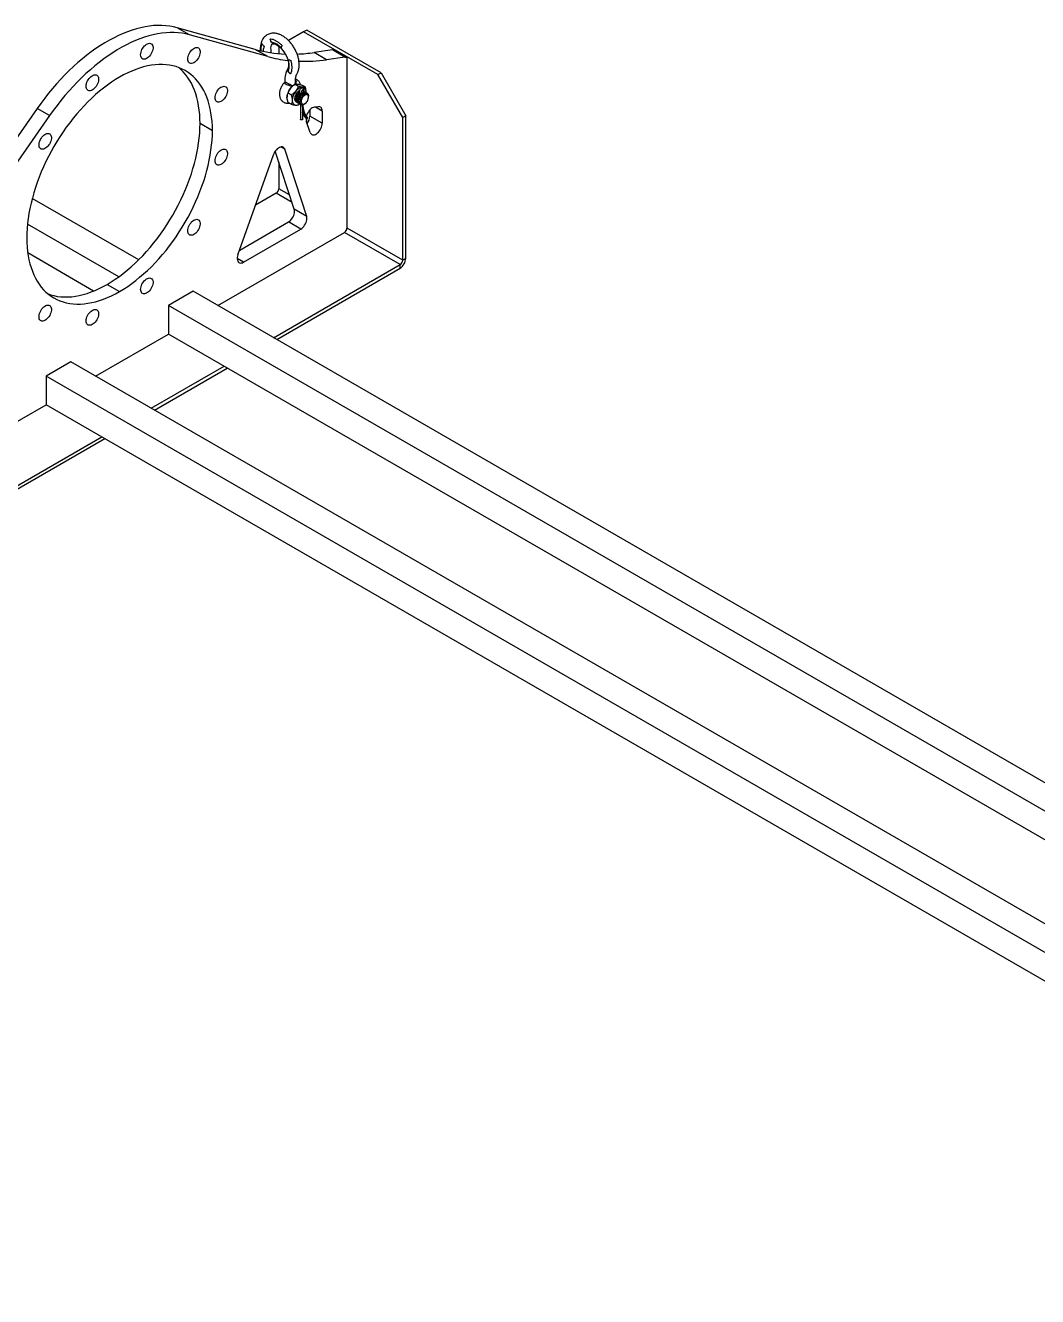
# Model space of a CAD drawing. Header units: millimetres. Extents: x 0 to 276, y 0 to 213.
# Drawn here: x 148.63 to 168.21, y 95.19 to 119.79 of the extents above; entities that cross this region are included whole.
import ezdxf

# ---------------------------------------------------------------- set-up
doc = ezdxf.new("R2010")
doc.units = ezdxf.units.MM

msp = doc.modelspace()

# ---------------------------------------------------------------- linework, layer by layer
at = {"color": 7, "linetype": 'Continuous', "lineweight": 25}
for p, q in [((151.807, 119.608), (151.568, 119.746)), ((153.078, 119.325), (151.568, 119.746)), ((153.318, 119.187), (151.807, 119.608)), ((154.013, 119.666), (153.72, 119.497)), ((154.073, 119.701), (154.013, 119.666)), ((155.45, 118.837), (154.013, 119.666)), ((155.51, 118.871), (154.073, 119.701)), ((153.318, 119.187), (153.078, 119.325)), ((153.204, 119.433), (153.202, 119.431)), ((153.37, 119.521), (153.368, 119.52)), ((153.382, 119.471), (153.385, 119.473)), ((153.398, 119.463), (153.395, 119.462)), ((153.534, 119.386), (153.534, 119.244)), ((153.569, 119.361), (153.572, 119.363)), ((154.573, 119.315), (154.218, 119.265)), ((154.813, 119.177), (154.573, 119.315)), ((154.834, 119.173), (154.595, 119.312)), ((153.715, 119.114), (153.713, 119.113)), ((153.762, 119.107), (153.765, 119.106)), ((154.457, 119.127), (154.218, 119.265)), ((154.813, 119.177), (154.457, 119.127)), ((154.852, 115.869), (154.852, 119.135)), ((153.713, 118.912), (153.715, 118.913)), ((153.717, 118.897), (153.715, 118.896)), ((153.749, 118.859), (153.752, 118.86)), ((155.45, 118.837), (155.51, 118.871)), ((155.929, 118.007), (155.45, 118.837)), ((155.51, 118.871), (155.989, 118.042)), ((153.651, 118.705), (153.651, 118.704)), ((153.846, 118.648), (153.825, 118.636)), ((153.907, 118.613), (153.846, 118.648)), ((153.855, 118.705), (153.855, 118.709)), ((154.041, 118.601), (153.981, 118.636)), ((153.772, 118.446), (153.712, 118.481)), ((153.936, 118.486), (153.938, 118.483)), ((154.006, 118.488), (154.009, 118.488)), ((154.032, 118.507), (154.029, 118.509)), ((154.056, 118.493), (154.053, 118.495)), ((154.062, 118.488), (154.062, 118.499)), ((154.08, 118.479), (154.077, 118.481)), ((154.108, 118.429), (154.107, 118.419)), ((154.108, 118.429), (154.108, 118.42)), ((154.108, 118.419), (154.108, 118.42)), ((154.108, 118.399), (154.108, 118.404)), ((148.859, 118.182), (147.222, 115.837)), ((149.098, 118.044), (148.859, 118.182)), ((153.772, 118.266), (153.712, 118.301)), ((153.867, 118.311), (153.87, 118.309)), ((153.891, 118.297), (153.894, 118.295)), ((153.907, 118.254), (153.927, 118.266)), ((153.915, 118.283), (153.918, 118.282)), ((153.938, 118.269), (153.941, 118.268)), ((153.992, 118.258), (153.992, 117.966)), ((154.022, 118.267), (154.035, 118.274)), ((154.034, 118.275), (154.03, 118.272)), ((154.03, 118.272), (154.035, 118.275)), ((154.035, 118.274), (154.037, 118.276)), ((154.133, 118.154), (154.133, 118.034)), ((154.295, 118.217), (154.221, 118.207)), ((154.373, 118.132), (154.24, 118.209)), ((154.373, 118.132), (154.373, 117.896)), ((149.098, 118.044), (147.405, 115.618)), ((152.249, 117.752), (152.009, 117.89)), ((154.053, 117.998), (154.083, 117.981)), ((154.139, 117.719), (154.065, 117.945)), ((154.373, 117.896), (154.133, 118.034)), ((155.989, 118.042), (155.929, 118.007)), ((155.929, 115.247), (155.929, 118.007)), ((155.989, 115.281), (155.989, 118.042)), ((153.832, 116.232), (153.465, 117.358)), ((153.648, 117.393), (153.57, 117.438)), ((154.072, 116.094), (153.648, 117.393)), ((152.742, 115.348), (153.427, 117.287)), ((153.534, 117.145), (153.534, 116.629)), ((153.742, 116.51), (153.534, 116.629)), ((150.822, 115.254), (148.763, 116.443)), ((153.484, 116.542), (153.082, 116.31)), ((153.789, 116.366), (153.484, 116.542)), ((154.072, 116.094), (153.832, 116.232)), ((150.436, 114.924), (148.67, 115.943)), ((152.776, 115.442), (153.718, 115.986)), ((153.958, 115.848), (153.718, 115.986)), ((155.929, 115.247), (154.852, 115.869)), ((152.354, 114.369), (154.801, 115.782)), ((152.849, 115.208), (153.958, 115.848)), ((155.879, 115.16), (154.801, 115.782)), ((149.951, 114.65), (148.676, 115.387)), ((152.849, 115.208), (152.729, 115.277)), ((153.432, 113.747), (155.879, 115.16)), ((155.879, 115.091), (155.879, 115.16)), ((155.989, 115.281), (155.929, 115.247)), ((153.492, 113.713), (155.879, 115.091)), ((150.213, 114.779), (150.453, 114.641)), ((151.875, 114.646), (151.396, 114.369)), ((182.624, 96.895), (151.875, 114.646)), ((182.238, 96.565), (151.396, 114.369)), ((151.396, 114.369), (151.396, 113.816)), ((149.988, 113.003), (151.396, 113.816)), ((179.976, 97.317), (151.396, 113.816)), ((149.509, 113.28), (149.03, 113.003)), ((179.386, 96.032), (149.509, 113.28)), ((151.066, 112.381), (152.474, 113.194)), ((179.158, 95.611), (149.03, 113.003)), ((149.03, 113.003), (149.03, 112.45)), ((151.125, 112.347), (152.534, 113.16)), ((146.104, 110.761), (149.03, 112.45)), ((178.929, 95.19), (149.03, 112.45)), ((147.182, 110.139), (150.108, 111.828)), ((147.182, 110.07), (150.167, 111.794))]:
    msp.add_line(p, q, dxfattribs=at)
at = {"color": 7, "linetype": 'Continuous', "lineweight": 25, "flags": 128}
for points in [[(151.568, 119.746), (151.496, 119.764), (151.422, 119.777), (151.347, 119.785), (151.27, 119.79), (151.191, 119.79), (151.111, 119.786), (151.03, 119.777), (150.947, 119.764), (150.863, 119.746), (150.779, 119.724), (150.693, 119.698), (150.607, 119.668), (150.52, 119.634), (150.433, 119.595), (150.345, 119.552), (150.257, 119.505), (150.169, 119.455), (150.081, 119.4), (149.994, 119.341), (149.906, 119.279), (149.819, 119.214), (149.733, 119.144), (149.648, 119.071), (149.563, 118.995), (149.479, 118.916), (149.396, 118.834), (149.315, 118.749), (149.235, 118.66), (149.156, 118.57), (149.079, 118.476), (149.004, 118.38), (148.93, 118.282), (148.859, 118.182)], [(151.807, 119.608), (151.735, 119.625), (151.662, 119.638), (151.587, 119.647), (151.509, 119.652), (151.431, 119.652), (151.351, 119.647), (151.269, 119.639), (151.187, 119.625), (151.103, 119.608), (151.018, 119.586), (150.933, 119.56), (150.846, 119.53), (150.759, 119.495), (150.672, 119.457), (150.584, 119.414), (150.497, 119.367), (150.409, 119.316), (150.321, 119.262), (150.233, 119.203), (150.146, 119.141), (150.059, 119.075), (149.973, 119.006), (149.887, 118.933), (149.802, 118.857), (149.719, 118.778), (149.636, 118.696), (149.555, 118.61), (149.474, 118.522), (149.396, 118.431), (149.319, 118.338), (149.243, 118.242), (149.17, 118.144), (149.098, 118.044)], [(150.86, 119.221), (150.861, 119.245), (150.867, 119.271), (150.875, 119.297), (150.886, 119.323), (150.9, 119.348), (150.917, 119.371), (150.935, 119.392), (150.954, 119.41), (150.974, 119.425), (150.995, 119.436), (151.015, 119.442), (151.033, 119.444), (151.051, 119.442), (151.066, 119.435), (151.079, 119.424), (151.089, 119.41), (151.095, 119.391), (151.099, 119.37), (151.099, 119.347), (151.095, 119.322), (151.089, 119.296), (151.079, 119.27), (151.066, 119.244), (151.051, 119.22), (151.033, 119.197), (151.015, 119.178), (150.995, 119.161), (150.974, 119.149), (150.954, 119.14), (150.935, 119.136), (150.917, 119.136), (150.9, 119.14), (150.886, 119.149), (150.875, 119.162), (150.867, 119.178), (150.861, 119.198), (150.86, 119.221)], [(151.772, 119.139), (151.774, 119.163), (151.779, 119.189), (151.787, 119.215), (151.799, 119.241), (151.813, 119.266), (151.829, 119.29), (151.847, 119.311), (151.867, 119.329), (151.887, 119.343), (151.907, 119.354), (151.927, 119.361), (151.946, 119.363), (151.963, 119.36), (151.978, 119.354), (151.991, 119.343), (152.001, 119.328), (152.008, 119.31), (152.011, 119.289), (152.011, 119.265), (152.008, 119.24), (152.001, 119.214), (151.991, 119.188), (151.978, 119.162), (151.963, 119.138), (151.946, 119.116), (151.927, 119.096), (151.907, 119.08), (151.887, 119.067), (151.867, 119.058), (151.847, 119.054), (151.829, 119.054), (151.813, 119.059), (151.799, 119.067), (151.787, 119.08), (151.779, 119.097), (151.774, 119.117), (151.772, 119.139)], [(153.391, 119.262), (153.388, 119.273), (153.382, 119.315), (153.381, 119.353), (153.384, 119.385), (153.392, 119.411), (153.402, 119.427), (153.411, 119.433), (153.42, 119.435), (153.432, 119.435), (153.451, 119.432), (153.481, 119.421), (153.52, 119.398), (153.563, 119.363), (153.607, 119.314), (153.648, 119.256), (153.681, 119.192), (153.705, 119.128), (153.713, 119.097), (153.718, 119.068), (153.72, 119.043), (153.721, 119.022), (153.719, 118.998), (153.717, 118.981), (153.711, 118.963), (153.702, 118.944), (153.688, 118.916), (153.675, 118.885), (153.668, 118.865), (153.662, 118.841), (153.657, 118.81), (153.652, 118.769), (153.65, 118.721), (153.65, 118.705), (153.65, 118.705)], [(154.813, 119.177), (154.821, 119.177), (154.829, 119.176), (154.835, 119.173), (154.841, 119.168), (154.846, 119.161), (154.849, 119.154), (154.851, 119.145), (154.852, 119.135)], [(149.806, 118.612), (149.808, 118.637), (149.813, 118.662), (149.821, 118.689), (149.833, 118.715), (149.847, 118.74), (149.863, 118.763), (149.881, 118.784), (149.901, 118.802), (149.921, 118.817), (149.941, 118.827), (149.961, 118.834), (149.98, 118.836), (149.997, 118.834), (150.012, 118.827), (150.025, 118.816), (150.035, 118.801), (150.042, 118.783), (150.045, 118.762), (150.045, 118.739), (150.042, 118.713), (150.035, 118.687), (150.025, 118.661), (150.012, 118.636), (149.997, 118.611), (149.98, 118.589), (149.961, 118.569), (149.941, 118.553), (149.921, 118.54), (149.901, 118.532), (149.881, 118.527), (149.863, 118.527), (149.847, 118.532), (149.833, 118.541), (149.821, 118.554), (149.813, 118.57), (149.808, 118.59), (149.806, 118.612)], [(152.249, 117.752), (152.247, 117.841), (152.242, 117.929), (152.233, 118.014), (152.221, 118.096), (152.206, 118.176), (152.187, 118.253), (152.166, 118.328), (152.14, 118.399), (152.112, 118.467), (152.08, 118.531), (152.046, 118.592), (152.008, 118.65), (151.967, 118.704), (151.924, 118.754), (151.878, 118.8), (151.828, 118.843), (151.777, 118.881), (151.723, 118.915), (151.666, 118.945), (151.607, 118.97), (151.546, 118.992), (151.483, 119.009), (151.418, 119.021), (151.351, 119.03), (151.282, 119.034), (151.212, 119.033), (151.14, 119.028), (151.067, 119.019), (150.993, 119.005), (150.917, 118.987), (150.841, 118.964), (150.765, 118.938), (150.687, 118.907), (150.609, 118.872), (150.531, 118.832), (150.453, 118.789)], [(152.009, 117.89), (152.007, 117.98), (152.002, 118.067), (151.994, 118.152), (151.982, 118.235), (151.967, 118.315), (151.948, 118.392), (151.926, 118.466), (151.901, 118.537), (151.872, 118.605), (151.841, 118.67), (151.806, 118.731), (151.769, 118.788), (151.728, 118.842), (151.684, 118.892), (151.638, 118.939), (151.597, 118.974)], [(150.453, 118.789), (150.374, 118.742), (150.296, 118.691), (150.218, 118.636), (150.141, 118.578), (150.064, 118.516), (149.988, 118.45), (149.913, 118.381), (149.838, 118.309), (149.765, 118.234), (149.694, 118.157), (149.623, 118.076), (149.555, 117.993), (149.488, 117.907), (149.422, 117.819), (149.359, 117.729), (149.298, 117.637), (149.239, 117.544), (149.183, 117.449), (149.128, 117.352), (149.077, 117.254), (149.028, 117.155), (148.981, 117.055), (148.938, 116.955), (148.897, 116.854), (148.86, 116.753), (148.825, 116.652), (148.793, 116.551), (148.765, 116.45), (148.74, 116.35), (148.718, 116.25), (148.699, 116.152), (148.684, 116.054), (148.672, 115.958), (148.663, 115.863), (148.658, 115.77), (148.657, 115.678)], [(152.299, 118.389), (152.301, 118.414), (152.306, 118.439), (152.314, 118.466), (152.326, 118.492), (152.34, 118.517), (152.356, 118.54), (152.374, 118.561), (152.394, 118.579), (152.414, 118.594), (152.434, 118.604), (152.454, 118.611), (152.473, 118.613), (152.49, 118.611), (152.505, 118.604), (152.518, 118.593), (152.528, 118.578), (152.535, 118.56), (152.538, 118.539), (152.538, 118.516), (152.535, 118.491), (152.528, 118.465), (152.518, 118.438), (152.505, 118.413), (152.49, 118.388), (152.473, 118.366), (152.454, 118.347), (152.434, 118.33), (152.414, 118.317), (152.394, 118.309), (152.374, 118.304), (152.356, 118.305), (152.34, 118.309), (152.326, 118.318), (152.314, 118.331), (152.306, 118.347), (152.301, 118.367), (152.299, 118.389)], [(153.995, 118.595), (153.979, 118.595), (153.962, 118.592), (153.945, 118.586), (153.927, 118.577), (153.91, 118.566), (153.893, 118.552), (153.876, 118.536), (153.86, 118.517)], [(154.001, 118.47), (154.001, 118.472), (154.003, 118.481), (154.006, 118.49), (154.015, 118.509), (154.021, 118.528), (154.022, 118.545), (154.016, 118.561), (154.009, 118.569), (154, 118.574), (153.991, 118.576), (153.981, 118.576), (153.965, 118.57), (153.949, 118.555), (153.941, 118.545), (153.936, 118.534), (153.933, 118.523), (153.932, 118.512), (153.932, 118.502), (153.935, 118.494), (153.938, 118.487), (153.943, 118.483), (153.949, 118.478), (153.951, 118.474), (153.953, 118.464), (153.953, 118.464)], [(154.062, 118.499), (154.061, 118.519), (154.057, 118.537), (154.052, 118.553), (154.044, 118.567), (154.034, 118.578), (154.023, 118.587), (154.009, 118.592), (153.995, 118.595)], [(153.793, 118.344), (153.794, 118.324), (153.797, 118.306), (153.803, 118.29), (153.811, 118.276), (153.821, 118.265), (153.832, 118.257), (153.845, 118.251), (153.86, 118.248)], [(153.934, 118.528), (153.927, 118.525), (153.91, 118.513), (153.893, 118.497), (153.878, 118.479), (153.864, 118.458), (153.853, 118.436), (153.845, 118.413), (153.84, 118.391), (153.838, 118.37), (153.84, 118.351), (153.845, 118.335), (153.853, 118.321), (153.863, 118.313)], [(153.964, 118.263), (153.963, 118.262), (153.942, 118.268), (153.928, 118.28), (153.92, 118.299), (153.918, 118.324), (153.922, 118.352), (153.932, 118.381), (153.948, 118.41), (153.967, 118.436), (153.99, 118.459), (154.014, 118.475), (154.038, 118.484), (154.06, 118.486), (154.08, 118.479), (154.099, 118.46), (154.108, 118.429), (154.108, 118.429)], [(154.037, 118.441), (154.022, 118.43), (154.007, 118.416), (153.994, 118.399), (153.983, 118.38), (153.974, 118.36), (153.968, 118.341), (153.966, 118.322), (153.967, 118.304), (153.971, 118.29), (153.978, 118.278), (153.988, 118.27), (154, 118.266), (154.014, 118.267), (154.029, 118.272), (154.045, 118.281), (154.06, 118.293), (154.074, 118.309), (154.086, 118.327), (154.096, 118.346), (154.103, 118.366), (154.108, 118.386), (154.108, 118.404), (154.106, 118.42), (154.1, 118.433), (154.092, 118.443), (154.08, 118.449), (154.067, 118.45), (154.053, 118.447), (154.037, 118.441)], [(154.221, 118.207), (154.202, 118.202), (154.181, 118.192), (154.161, 118.179), (154.141, 118.162), (154.122, 118.141), (154.105, 118.118), (154.09, 118.093), (154.077, 118.067), (154.068, 118.04), (154.066, 118.033)], [(154.373, 118.132), (154.371, 118.153), (154.367, 118.171), (154.361, 118.186), (154.351, 118.199), (154.34, 118.209), (154.327, 118.215), (154.312, 118.218), (154.295, 118.217)], [(150.213, 114.779), (150.291, 114.827), (150.37, 114.878), (150.448, 114.932), (150.525, 114.991), (150.602, 115.053), (150.678, 115.118), (150.753, 115.187), (150.827, 115.259), (150.9, 115.334), (150.972, 115.412), (151.042, 115.492), (151.111, 115.576), (151.178, 115.661), (151.243, 115.749), (151.307, 115.839), (151.368, 115.931), (151.427, 116.025), (151.483, 116.12), (151.537, 116.217), (151.589, 116.314), (151.638, 116.413), (151.684, 116.513), (151.728, 116.613), (151.769, 116.714), (151.806, 116.815), (151.841, 116.917), (151.872, 117.018), (151.901, 117.118), (151.926, 117.219), (151.948, 117.318), (151.967, 117.417), (151.982, 117.514), (151.994, 117.611), (152.002, 117.705), (152.007, 117.799), (152.009, 117.89)], [(153.992, 117.966), (153.985, 117.962), (153.976, 117.961), (153.967, 117.962), (153.959, 117.964), (153.954, 117.969), (153.952, 117.973)], [(154.139, 117.719), (154.146, 117.702), (154.157, 117.689), (154.17, 117.679), (154.186, 117.674), (154.203, 117.672), (154.222, 117.675), (154.241, 117.682), (154.261, 117.694), (154.281, 117.709), (154.3, 117.727), (154.318, 117.748), (154.333, 117.771), (154.347, 117.796), (154.358, 117.821), (154.366, 117.847), (154.371, 117.872), (154.373, 117.896)], [(148.894, 117.477), (148.895, 117.502), (148.9, 117.527), (148.909, 117.553), (148.92, 117.579), (148.934, 117.604), (148.951, 117.628), (148.969, 117.649), (148.988, 117.667), (149.008, 117.682), (149.028, 117.692), (149.048, 117.699), (149.067, 117.701), (149.084, 117.699), (149.1, 117.692), (149.112, 117.681), (149.122, 117.666), (149.129, 117.648), (149.133, 117.627), (149.133, 117.603), (149.129, 117.578), (149.122, 117.552), (149.112, 117.526), (149.1, 117.501), (149.084, 117.476), (149.067, 117.454), (149.048, 117.434), (149.028, 117.418), (149.008, 117.405), (148.988, 117.397), (148.969, 117.392), (148.951, 117.392), (148.934, 117.397), (148.92, 117.406), (148.909, 117.419), (148.9, 117.435), (148.895, 117.455), (148.894, 117.477)], [(150.453, 114.641), (150.531, 114.688), (150.609, 114.739), (150.687, 114.794), (150.765, 114.853), (150.841, 114.915), (150.917, 114.98), (150.993, 115.049), (151.067, 115.121), (151.14, 115.196), (151.212, 115.274), (151.282, 115.354), (151.351, 115.437), (151.418, 115.523), (151.483, 115.611), (151.546, 115.701), (151.607, 115.793), (151.666, 115.886), (151.723, 115.982), (151.777, 116.078), (151.828, 116.176), (151.878, 116.275), (151.924, 116.375), (151.967, 116.475), (152.008, 116.576), (152.046, 116.677), (152.08, 116.778), (152.112, 116.879), (152.14, 116.98), (152.166, 117.08), (152.187, 117.18), (152.206, 117.278), (152.221, 117.376), (152.233, 117.472), (152.242, 117.567), (152.247, 117.661), (152.249, 117.752)], [(152.299, 117.173), (152.301, 117.197), (152.306, 117.223), (152.314, 117.249), (152.326, 117.275), (152.34, 117.3), (152.356, 117.323), (152.374, 117.344), (152.394, 117.362), (152.414, 117.377), (152.434, 117.388), (152.454, 117.394), (152.473, 117.396), (152.49, 117.394), (152.505, 117.387), (152.518, 117.376), (152.528, 117.362), (152.535, 117.344), (152.538, 117.322), (152.538, 117.299), (152.535, 117.274), (152.528, 117.248), (152.518, 117.222), (152.505, 117.196), (152.49, 117.172), (152.473, 117.149), (152.454, 117.13), (152.434, 117.113), (152.414, 117.101), (152.394, 117.092), (152.374, 117.088), (152.356, 117.088), (152.34, 117.092), (152.326, 117.101), (152.314, 117.114), (152.306, 117.131), (152.301, 117.15), (152.299, 117.173)], [(153.648, 117.393), (153.64, 117.41), (153.63, 117.423), (153.616, 117.433), (153.601, 117.438), (153.583, 117.44), (153.564, 117.436), (153.544, 117.429), (153.524, 117.417), (153.504, 117.402), (153.485, 117.383), (153.467, 117.361), (153.452, 117.338), (153.438, 117.313), (153.427, 117.287)], [(153.718, 115.986), (153.739, 116), (153.758, 116.017), (153.777, 116.038), (153.794, 116.061), (153.809, 116.086), (153.821, 116.112), (153.83, 116.138), (153.836, 116.164), (153.838, 116.189), (153.837, 116.212), (153.832, 116.232)], [(151.772, 115.815), (151.774, 115.839), (151.779, 115.865), (151.787, 115.891), (151.799, 115.917), (151.813, 115.942), (151.829, 115.965), (151.847, 115.986), (151.867, 116.005), (151.887, 116.019), (151.907, 116.03), (151.927, 116.036), (151.946, 116.039), (151.963, 116.036), (151.978, 116.03), (151.991, 116.019), (152.001, 116.004), (152.008, 115.986), (152.011, 115.965), (152.011, 115.941), (152.008, 115.916), (152.001, 115.89), (151.991, 115.864), (151.978, 115.838), (151.963, 115.814), (151.946, 115.792), (151.927, 115.772), (151.907, 115.756), (151.887, 115.743), (151.867, 115.734), (151.847, 115.73), (151.829, 115.73), (151.813, 115.734), (151.799, 115.743), (151.787, 115.756), (151.779, 115.773), (151.774, 115.792), (151.772, 115.815)], [(153.958, 115.848), (153.978, 115.862), (153.998, 115.879), (154.016, 115.9), (154.033, 115.923), (154.048, 115.948), (154.06, 115.974), (154.069, 116), (154.075, 116.026), (154.077, 116.051), (154.076, 116.074), (154.072, 116.094)], [(148.657, 115.678), (148.658, 115.589), (148.663, 115.501), (148.672, 115.416), (148.684, 115.334), (148.699, 115.254), (148.718, 115.177), (148.74, 115.103), (148.765, 115.031), (148.793, 114.964), (148.825, 114.899), (148.86, 114.838), (148.897, 114.78), (148.938, 114.726), (148.981, 114.676), (149.028, 114.63), (149.077, 114.588), (149.128, 114.549), (149.183, 114.515), (149.239, 114.486), (149.298, 114.46), (149.359, 114.439), (149.422, 114.421), (149.488, 114.409), (149.555, 114.401), (149.623, 114.397), (149.694, 114.397), (149.765, 114.402), (149.838, 114.412), (149.913, 114.425), (149.988, 114.443), (150.064, 114.466), (150.141, 114.493), (150.218, 114.524), (150.296, 114.559), (150.374, 114.598), (150.453, 114.641)], [(152.742, 115.348), (152.735, 115.322), (152.73, 115.296), (152.729, 115.272), (152.732, 115.25), (152.738, 115.231), (152.747, 115.215), (152.759, 115.203), (152.773, 115.195), (152.79, 115.192), (152.809, 115.193), (152.829, 115.198), (152.849, 115.208)], [(150.86, 114.68), (150.861, 114.704), (150.867, 114.73), (150.875, 114.756), (150.886, 114.782), (150.9, 114.807), (150.917, 114.83), (150.935, 114.851), (150.954, 114.869), (150.974, 114.884), (150.995, 114.895), (151.015, 114.901), (151.033, 114.903), (151.051, 114.901), (151.066, 114.894), (151.079, 114.883), (151.089, 114.869), (151.095, 114.851), (151.099, 114.829), (151.099, 114.806), (151.095, 114.781), (151.089, 114.755), (151.079, 114.729), (151.066, 114.703), (151.051, 114.679), (151.033, 114.656), (151.015, 114.637), (150.995, 114.62), (150.974, 114.608), (150.954, 114.599), (150.935, 114.595), (150.917, 114.595), (150.9, 114.599), (150.886, 114.608), (150.875, 114.621), (150.867, 114.638), (150.861, 114.657), (150.86, 114.68)], [(149.069, 114.594), (149.12, 114.577), (149.183, 114.56), (149.248, 114.547), (149.315, 114.539), (149.384, 114.535), (149.454, 114.535), (149.526, 114.54), (149.599, 114.55), (149.673, 114.564), (149.748, 114.582), (149.824, 114.604), (149.901, 114.631), (149.979, 114.662), (150.057, 114.697), (150.135, 114.736), (150.213, 114.779)], [(148.894, 114.153), (148.895, 114.177), (148.9, 114.203), (148.909, 114.229), (148.92, 114.255), (148.934, 114.28), (148.951, 114.304), (148.969, 114.325), (148.988, 114.343), (149.008, 114.357), (149.028, 114.368), (149.048, 114.375), (149.067, 114.377), (149.084, 114.374), (149.1, 114.368), (149.112, 114.357), (149.122, 114.342), (149.129, 114.324), (149.133, 114.303), (149.133, 114.279), (149.129, 114.254), (149.122, 114.228), (149.112, 114.202), (149.1, 114.176), (149.084, 114.152), (149.067, 114.13), (149.048, 114.11), (149.028, 114.094), (149.008, 114.081), (148.988, 114.072), (148.969, 114.068), (148.951, 114.068), (148.934, 114.073), (148.92, 114.081), (148.909, 114.094), (148.9, 114.111), (148.895, 114.131), (148.894, 114.153)], [(149.806, 114.071), (149.808, 114.096), (149.813, 114.121), (149.821, 114.148), (149.833, 114.174), (149.847, 114.199), (149.863, 114.222), (149.881, 114.243), (149.901, 114.261), (149.921, 114.276), (149.941, 114.286), (149.961, 114.293), (149.98, 114.295), (149.997, 114.293), (150.012, 114.286), (150.025, 114.275), (150.035, 114.26), (150.042, 114.242), (150.045, 114.221), (150.045, 114.198), (150.042, 114.173), (150.035, 114.147), (150.025, 114.12), (150.012, 114.095), (149.997, 114.07), (149.98, 114.048), (149.961, 114.029), (149.941, 114.012), (149.921, 113.999), (149.901, 113.991), (149.881, 113.986), (149.863, 113.987), (149.847, 113.991), (149.833, 114), (149.821, 114.013), (149.813, 114.029), (149.808, 114.049), (149.806, 114.071)]]:
    msp.add_lwpolyline(points, dxfattribs=at)
at = {"color": 7, "linetype": 'Continuous', "lineweight": 25}
for centre, radius, start, end in [((153.757, 121.799), 2.565, 254.6495, 267.7571), ((154.579, 119.283), 0.0325, 61.1411, 99.7375), ((153.982, 121.588), 2.491, 254.53, 263.6905), ((153.765, 122.458), 3.225, 272.1515, 278.0737), ((154.015, 122.201), 3.106, 268.2688, 278.1743), ((153.983, 118.389), 0.292, 140.2279, 177.3607), ((153.953, 118.424), 0.248, 121.1127, 142.0209), ((154.085, 118.33), 0.292, 140.2279, 177.3607), ((153.863, 118.375), 0.127, 268.8707, 305.1556), ((154.197, 117.984), 0.137, 175.8692, 196.477), ((153.878, 118.045), 0.255, 323.1605, 357.58), ((154.071, 117.995), 0.0188, 308.9204, 35.3472), ((153.425, 116.634), 0.109, 302.6055, 357.3945), ((154.742, 115.874), 0.109, 302.6055, 357.3945), ((155.751, 115.292), 0.238, 302.4763, 357.5237), ((155.82, 115.252), 0.109, 302.6055, 357.3945)]:
    msp.add_arc(centre, radius, start, end, dxfattribs=at)
for points, knots in [([(153.856, 118.705), (153.856, 118.706), (153.856, 118.719), (153.856, 118.74), (153.858, 118.766), (153.861, 118.785), (153.864, 118.801), (153.868, 118.814), (153.871, 118.826), (153.877, 118.84), (153.888, 118.861), (153.902, 118.886), (153.912, 118.917), (153.92, 118.946), (153.926, 118.983), (153.928, 119.031), (153.924, 119.095), (153.911, 119.165), (153.887, 119.238), (153.856, 119.309), (153.819, 119.375), (153.776, 119.436), (153.727, 119.493), (153.673, 119.543), (153.615, 119.584), (153.556, 119.614), (153.505, 119.631), (153.461, 119.639), (153.42, 119.641), (153.378, 119.636), (153.338, 119.624), (153.302, 119.607), (153.269, 119.583), (153.237, 119.55), (153.212, 119.511), (153.194, 119.47), (153.182, 119.428), (153.175, 119.381), (153.173, 119.338), (153.175, 119.312), (153.176, 119.303)], [0, 0, 0, 0, 0.002289, 0.024409, 0.041592, 0.056512, 0.069972, 0.081247, 0.091419, 0.102803, 0.11837, 0.144804, 0.167417, 0.185833, 0.201924, 0.234763, 0.270319, 0.310383, 0.350976, 0.389707, 0.427399, 0.465627, 0.504438, 0.543687, 0.583284, 0.622315, 0.659464, 0.681452, 0.706491, 0.735783, 0.762946, 0.787516, 0.810297, 0.841926, 0.874958, 0.898962, 0.926176, 0.956058, 0.98352, 1, 1, 1, 1]), ([(153.182, 119.301), (153.182, 119.32), (153.182, 119.358), (153.19, 119.401), (153.199, 119.424), (153.202, 119.431)], [0, 0, 0, 0, 0.386288, 0.799238, 1, 1, 1, 1]), ([(153.204, 119.433), (153.199, 119.419), (153.19, 119.39), (153.184, 119.345), (153.185, 119.314), (153.186, 119.3)], [0, 0, 0, 0, 0.364625, 0.738132, 1, 1, 1, 1]), ([(153.202, 119.431), (153.202, 119.432), (153.203, 119.433), (153.204, 119.434), (153.206, 119.433), (153.208, 119.431), (153.209, 119.429), (153.209, 119.429)], [0, 0, 0, 0, 0.195099, 0.38994, 0.591787, 0.806895, 1, 1, 1, 1]), ([(153.209, 119.429), (153.213, 119.423), (153.222, 119.409), (153.236, 119.398), (153.244, 119.392)], [0, 0, 0, 0, 0.394777, 1, 1, 1, 1]), ([(153.237, 119.289), (153.236, 119.294), (153.236, 119.316), (153.241, 119.347), (153.248, 119.369), (153.252, 119.379)], [0, 0, 0, 0, 0.163567, 0.645359, 1, 1, 1, 1]), ([(153.244, 119.392), (153.246, 119.391), (153.248, 119.389), (153.25, 119.386), (153.252, 119.383), (153.252, 119.38), (153.252, 119.379), (153.252, 119.379)], [0, 0, 0, 0, 0.231752, 0.463452, 0.694894, 0.914305, 1, 1, 1, 1]), ([(153.368, 119.52), (153.368, 119.521), (153.368, 119.524), (153.369, 119.528), (153.371, 119.53), (153.373, 119.531), (153.375, 119.531), (153.375, 119.531)], [0, 0, 0, 0, 0.2228289, 0.4456011, 0.6684748, 0.881359, 1, 1, 1, 1]), ([(153.368, 119.52), (153.368, 119.513), (153.37, 119.495), (153.378, 119.48), (153.382, 119.471)], [0, 0, 0, 0, 0.394872, 1, 1, 1, 1]), ([(153.373, 119.531), (153.373, 119.531), (153.372, 119.53), (153.371, 119.528), (153.37, 119.525), (153.37, 119.523), (153.37, 119.521)], [0, 0, 0, 0, 0.003807, 0.330978, 0.681257, 1, 1, 1, 1]), ([(153.385, 119.473), (153.382, 119.478), (153.374, 119.492), (153.371, 119.51), (153.37, 119.521), (153.37, 119.521)], [0, 0, 0, 0, 0.379037, 0.977812, 1, 1, 1, 1]), ([(153.375, 119.531), (153.39, 119.528), (153.419, 119.523), (153.467, 119.502), (153.516, 119.472), (153.558, 119.439), (153.582, 119.415), (153.589, 119.407)], [0, 0, 0, 0, 0.209549, 0.424202, 0.651946, 0.886295, 1, 1, 1, 1]), ([(153.395, 119.462), (153.394, 119.462), (153.393, 119.462), (153.39, 119.464), (153.386, 119.466), (153.384, 119.469), (153.383, 119.47), (153.382, 119.471)], [0, 0, 0, 0, 0.201517, 0.402727, 0.612158, 0.836545, 1, 1, 1, 1]), ([(153.385, 119.473), (153.385, 119.472), (153.387, 119.469), (153.39, 119.467), (153.394, 119.464), (153.396, 119.463), (153.398, 119.463), (153.398, 119.463)], [0, 0, 0, 0, 0.232737, 0.465417, 0.697853, 0.917226, 1, 1, 1, 1]), ([(153.395, 119.462), (153.405, 119.46), (153.425, 119.456), (153.46, 119.442), (153.498, 119.421), (153.536, 119.393), (153.559, 119.371), (153.569, 119.361)], [0, 0, 0, 0, 0.177675, 0.358353, 0.588677, 0.825681, 1, 1, 1, 1]), ([(153.572, 119.363), (153.562, 119.372), (153.543, 119.391), (153.509, 119.417), (153.471, 119.44), (153.432, 119.457), (153.408, 119.461), (153.398, 119.463)], [0, 0, 0, 0, 0.171093, 0.344863, 0.575187, 0.812191, 1, 1, 1, 1]), ([(153.577, 119.359), (153.577, 119.358), (153.576, 119.357), (153.575, 119.357), (153.573, 119.358), (153.571, 119.36), (153.57, 119.361), (153.569, 119.361)], [0, 0, 0, 0, 0.2317683, 0.4634851, 0.6949554, 0.9143848, 1, 1, 1, 1]), ([(153.572, 119.363), (153.573, 119.362), (153.574, 119.36), (153.576, 119.359), (153.577, 119.359), (153.577, 119.359)], [0, 0, 0, 0, 0.3969269, 0.793205, 1, 1, 1, 1]), ([(153.591, 119.391), (153.588, 119.386), (153.581, 119.374), (153.578, 119.364), (153.577, 119.359)], [0, 0, 0, 0, 0.394872, 1, 1, 1, 1]), ([(153.589, 119.407), (153.59, 119.406), (153.592, 119.405), (153.593, 119.401), (153.593, 119.397), (153.593, 119.394), (153.592, 119.392), (153.591, 119.391)], [0, 0, 0, 0, 0.195126, 0.389995, 0.591841, 0.806918, 1, 1, 1, 1]), ([(153.713, 119.113), (153.713, 119.114), (153.712, 119.116), (153.712, 119.118), (153.712, 119.12), (153.713, 119.121), (153.714, 119.12), (153.715, 119.12)], [0, 0, 0, 0, 0.201542, 0.402777, 0.612209, 0.836572, 1, 1, 1, 1]), ([(153.713, 119.113), (153.716, 119.099), (153.723, 119.072), (153.729, 119.029), (153.729, 118.984), (153.724, 118.943), (153.716, 118.921), (153.713, 118.912)], [0, 0, 0, 0, 0.177651, 0.358305, 0.588629, 0.825633, 1, 1, 1, 1]), ([(153.715, 119.12), (153.715, 119.119), (153.714, 119.118), (153.715, 119.116), (153.715, 119.115), (153.715, 119.114)], [0, 0, 0, 0, 0.321002, 0.813837, 1, 1, 1, 1]), ([(153.749, 119.117), (153.744, 119.117), (153.729, 119.116), (153.72, 119.119), (153.715, 119.12)], [0, 0, 0, 0, 0.394777, 1, 1, 1, 1]), ([(153.715, 118.913), (153.719, 118.922), (153.725, 118.941), (153.731, 118.977), (153.732, 119.02), (153.727, 119.068), (153.719, 119.1), (153.715, 119.114)], [0, 0, 0, 0, 0.171082, 0.344839, 0.575119, 0.812076, 1, 1, 1, 1]), ([(153.749, 119.117), (153.751, 119.117), (153.753, 119.117), (153.757, 119.115), (153.76, 119.112), (153.762, 119.11), (153.763, 119.108), (153.763, 119.107)], [0, 0, 0, 0, 0.22285, 0.445642, 0.668551, 0.881462, 1, 1, 1, 1]), ([(153.763, 119.107), (153.768, 119.087), (153.777, 119.048), (153.784, 118.989), (153.782, 118.933), (153.774, 118.89), (153.766, 118.867), (153.763, 118.859)], [0, 0, 0, 0, 0.209549, 0.424203, 0.651947, 0.886295, 1, 1, 1, 1]), ([(153.715, 118.896), (153.714, 118.897), (153.713, 118.899), (153.712, 118.903), (153.712, 118.907), (153.712, 118.91), (153.713, 118.911), (153.713, 118.912)], [0, 0, 0, 0, 0.231767, 0.463476, 0.695096, 0.914668, 1, 1, 1, 1]), ([(153.715, 118.913), (153.715, 118.912), (153.715, 118.911), (153.714, 118.907), (153.715, 118.903), (153.716, 118.9), (153.717, 118.898), (153.717, 118.897)], [0, 0, 0, 0, 0.200107, 0.399881, 0.608529, 0.833406, 1, 1, 1, 1]), ([(153.749, 118.859), (153.744, 118.863), (153.729, 118.873), (153.72, 118.887), (153.715, 118.896)], [0, 0, 0, 0, 0.394855, 1, 1, 1, 1]), ([(153.717, 118.897), (153.72, 118.892), (153.729, 118.878), (153.742, 118.866), (153.752, 118.86), (153.752, 118.86)], [0, 0, 0, 0, 0.379023, 0.977782, 1, 1, 1, 1]), ([(153.763, 118.859), (153.762, 118.859), (153.762, 118.857), (153.759, 118.856), (153.756, 118.856), (153.753, 118.857), (153.75, 118.858), (153.749, 118.859)], [0, 0, 0, 0, 0.195201, 0.390151, 0.591911, 0.806762, 1, 1, 1, 1]), ([(153.752, 118.86), (153.753, 118.859), (153.755, 118.858), (153.759, 118.857), (153.761, 118.858), (153.762, 118.858)], [0, 0, 0, 0, 0.3572298, 0.7143712, 1, 1, 1, 1]), ([(153.642, 118.685), (153.639, 118.682), (153.629, 118.672), (153.613, 118.651), (153.594, 118.624), (153.579, 118.596), (153.565, 118.565), (153.555, 118.534), (153.548, 118.503), (153.546, 118.478), (153.545, 118.458), (153.546, 118.439), (153.55, 118.415), (153.557, 118.389), (153.567, 118.366), (153.581, 118.345), (153.597, 118.326), (153.617, 118.31), (153.639, 118.297), (153.663, 118.288), (153.688, 118.284), (153.712, 118.283), (153.729, 118.285), (153.737, 118.286)], [0, 0, 0, 0, 0.0217794, 0.0777466, 0.1335483, 0.189364, 0.2454581, 0.3020803, 0.3595554, 0.418102, 0.4365656, 0.4711521, 0.5232643, 0.5733648, 0.6216133, 0.6684226, 0.7142601, 0.7639268, 0.8121673, 0.8594231, 0.9061656, 0.9530529, 1, 1, 1, 1]), ([(153.793, 118.611), (153.789, 118.611), (153.776, 118.614), (153.75, 118.621), (153.719, 118.63), (153.69, 118.64), (153.664, 118.653), (153.645, 118.667), (153.637, 118.678), (153.641, 118.682), (153.643, 118.684)], [0, 0, 0, 0, 0.066002, 0.220537, 0.353052, 0.475186, 0.597307, 0.73157, 0.886622, 1, 1, 1, 1]), ([(153.65, 118.705), (153.65, 118.701), (153.649, 118.695), (153.645, 118.687), (153.642, 118.685), (153.642, 118.685)], [0, 0, 0, 0, 0.46502, 0.990661, 1, 1, 1, 1]), ([(153.651, 118.704), (153.651, 118.704), (153.649, 118.704), (153.656, 118.698), (153.667, 118.691), (153.68, 118.683), (153.702, 118.671), (153.73, 118.657), (153.76, 118.643), (153.786, 118.63), (153.798, 118.622), (153.802, 118.619)], [0, 0, 0, 0, 0.050673, 0.211317, 0.258601, 0.349, 0.473288, 0.598767, 0.737494, 0.900897, 1, 1, 1, 1]), ([(153.712, 118.481), (153.716, 118.495), (153.725, 118.524), (153.742, 118.556), (153.755, 118.573), (153.758, 118.576)], [0, 0, 0, 0, 0.432386, 0.879556, 1, 1, 1, 1]), ([(153.758, 118.576), (153.771, 118.59), (153.797, 118.618), (153.83, 118.638), (153.846, 118.648)], [0, 0, 0, 0, 0.504002, 1, 1, 1, 1]), ([(153.845, 118.649), (153.847, 118.656), (153.852, 118.671), (153.856, 118.691), (153.855, 118.702), (153.855, 118.705)], [0, 0, 0, 0, 0.380314, 0.807241, 1, 1, 1, 1]), ([(153.846, 118.648), (153.851, 118.65), (153.859, 118.654), (153.877, 118.655), (153.89, 118.654), (153.893, 118.654)], [0, 0, 0, 0, 0.432386, 0.879556, 1, 1, 1, 1]), ([(153.857, 118.734), (153.86, 118.728), (153.864, 118.722), (153.867, 118.705), (153.867, 118.688), (153.861, 118.666), (153.855, 118.655), (153.853, 118.651)], [0, 0, 0, 0, 0.268671, 0.271644, 0.625309, 0.855831, 1, 1, 1, 1]), ([(153.953, 118.643), (153.95, 118.651), (153.945, 118.667), (153.933, 118.689), (153.918, 118.709), (153.899, 118.727), (153.879, 118.741), (153.864, 118.747), (153.857, 118.75)], [0, 0, 0, 0, 0.170792, 0.339038, 0.503016, 0.682052, 0.855271, 1, 1, 1, 1]), ([(153.907, 118.613), (153.902, 118.599), (153.893, 118.57), (153.876, 118.538), (153.863, 118.521), (153.86, 118.517)], [0, 0, 0, 0, 0.432386, 0.879556, 1, 1, 1, 1]), ([(153.893, 118.654), (153.906, 118.652), (153.932, 118.649), (153.965, 118.64), (153.981, 118.636)], [0, 0, 0, 0, 0.504002, 1, 1, 1, 1]), ([(153.995, 118.595), (153.982, 118.597), (153.956, 118.6), (153.923, 118.609), (153.907, 118.613)], [0, 0, 0, 0, 0.504002, 1, 1, 1, 1]), ([(154.041, 118.601), (154.037, 118.599), (154.028, 118.595), (154.01, 118.594), (153.997, 118.595), (153.995, 118.595)], [0, 0, 0, 0, 0.432386, 0.879556, 1, 1, 1, 1]), ([(154.062, 118.499), (154.062, 118.509), (154.061, 118.529), (154.053, 118.564), (154.045, 118.588), (154.041, 118.601)], [0, 0, 0, 0, 0.309209, 0.627917, 1, 1, 1, 1]), ([(153.691, 118.403), (153.691, 118.412), (153.692, 118.431), (153.699, 118.457), (153.707, 118.472), (153.712, 118.481)], [0, 0, 0, 0, 0.309209, 0.627917, 1, 1, 1, 1]), ([(153.712, 118.301), (153.709, 118.308), (153.703, 118.328), (153.694, 118.36), (153.691, 118.387), (153.691, 118.401), (153.691, 118.403)], [0, 0, 0, 0, 0.201665, 0.56365, 0.936711, 1, 1, 1, 1]), ([(153.86, 118.517), (153.847, 118.503), (153.821, 118.476), (153.788, 118.456), (153.772, 118.446)], [0, 0, 0, 0, 0.504002, 1, 1, 1, 1]), ([(153.772, 118.446), (153.776, 118.433), (153.784, 118.409), (153.791, 118.374), (153.792, 118.354), (153.793, 118.344)], [0, 0, 0, 0, 0.372086, 0.681859, 1, 1, 1, 1]), ([(153.793, 118.344), (153.793, 118.342), (153.793, 118.329), (153.789, 118.306), (153.781, 118.283), (153.774, 118.27), (153.772, 118.266)], [0, 0, 0, 0, 0.063287, 0.424125, 0.798339, 1, 1, 1, 1]), ([(153.932, 118.513), (153.926, 118.51), (153.912, 118.501), (153.892, 118.48), (153.872, 118.454), (153.857, 118.424), (153.847, 118.395), (153.842, 118.366), (153.845, 118.342), (153.852, 118.322), (153.862, 118.315), (153.867, 118.311)], [0, 0, 0, 0, 0.081453, 0.196849, 0.310792, 0.426347, 0.540513, 0.655591, 0.770669, 0.884835, 1, 1, 1, 1]), ([(153.882, 118.306), (153.878, 118.306), (153.867, 118.309), (153.856, 118.321), (153.848, 118.34), (153.845, 118.365), (153.85, 118.393), (153.859, 118.422), (153.87, 118.442), (153.881, 118.461), (153.895, 118.479), (153.914, 118.499), (153.927, 118.507), (153.932, 118.51)], [0, 0, 0, 0, 0.073652, 0.182196, 0.289435, 0.397531, 0.505233, 0.612065, 0.720212, 0.72142, 0.828451, 0.936845, 1, 1, 1, 1]), ([(153.936, 118.486), (153.929, 118.479), (153.915, 118.466), (153.896, 118.439), (153.881, 118.411), (153.871, 118.381), (153.866, 118.353), (153.869, 118.328), (153.876, 118.308), (153.886, 118.301), (153.891, 118.297)], [0, 0, 0, 0, 0.120975, 0.240488, 0.367831, 0.493642, 0.620459, 0.747276, 0.873087, 1, 1, 1, 1]), ([(153.905, 118.292), (153.901, 118.293), (153.891, 118.295), (153.88, 118.307), (153.871, 118.326), (153.869, 118.351), (153.874, 118.379), (153.884, 118.409), (153.898, 118.437), (153.917, 118.463), (153.931, 118.476), (153.938, 118.483)], [0, 0, 0, 0, 0.077352, 0.195812, 0.312847, 0.430818, 0.548789, 0.665824, 0.784284, 0.891513, 1, 1, 1, 1]), ([(153.957, 118.47), (153.951, 118.463), (153.937, 118.45), (153.919, 118.425), (153.904, 118.397), (153.894, 118.367), (153.89, 118.339), (153.892, 118.314), (153.9, 118.294), (153.91, 118.287), (153.915, 118.283)], [0, 0, 0, 0, 0.114784, 0.228295, 0.357682, 0.485512, 0.614365, 0.743219, 0.871049, 1, 1, 1, 1]), ([(153.93, 118.277), (153.926, 118.278), (153.915, 118.281), (153.904, 118.293), (153.895, 118.312), (153.893, 118.337), (153.897, 118.365), (153.907, 118.395), (153.922, 118.423), (153.941, 118.449), (153.955, 118.462), (153.962, 118.469)], [0, 0, 0, 0, 0.085489, 0.202991, 0.31908, 0.436098, 0.553115, 0.669204, 0.786706, 0.892733, 1, 1, 1, 1]), ([(154.077, 118.481), (154.077, 118.481), (154.072, 118.486), (154.057, 118.488), (154.035, 118.487), (154.011, 118.478), (153.986, 118.461), (153.963, 118.439), (153.944, 118.412), (153.928, 118.383), (153.918, 118.353), (153.914, 118.325), (153.916, 118.3), (153.924, 118.281), (153.934, 118.273), (153.938, 118.269)], [0, 0, 0, 0, 0.0002828, 0.0830015, 0.1667741, 0.2499731, 0.3331722, 0.4169448, 0.4996634, 0.5835517, 0.6664309, 0.7499731, 0.8335154, 0.9163946, 1, 1, 1, 1]), ([(153.944, 118.457), (153.943, 118.459), (153.941, 118.465), (153.939, 118.474), (153.938, 118.481), (153.938, 118.483)], [0, 0, 0, 0, 0.29115, 0.729426, 1, 1, 1, 1]), ([(154.107, 118.404), (154.108, 118.409), (154.108, 118.424), (154.1, 118.444), (154.084, 118.46), (154.062, 118.466), (154.035, 118.459), (154.007, 118.442), (153.981, 118.416), (153.96, 118.384), (153.946, 118.348), (153.94, 118.314), (153.944, 118.285), (153.957, 118.264), (153.977, 118.254), (154, 118.255), (154.015, 118.265), (154.021, 118.268)], [0, 0, 0, 0, 0.032065, 0.098609, 0.165858, 0.233728, 0.302471, 0.371668, 0.441907, 0.512429, 0.584165, 0.656028, 0.729245, 0.802595, 0.877144, 0.951985, 1, 1, 1, 1]), ([(153.957, 118.47), (153.959, 118.47), (153.96, 118.469), (153.962, 118.469), (153.962, 118.469)], [0, 0, 0, 0, 0.96847, 1, 1, 1, 1]), ([(153.977, 118.451), (153.975, 118.452), (153.972, 118.456), (153.967, 118.462), (153.963, 118.466), (153.962, 118.469)], [0, 0, 0, 0, 0.300379, 0.600531, 1, 1, 1, 1]), ([(153.993, 118.464), (153.994, 118.472), (153.996, 118.487), (154.006, 118.504), (154.011, 118.516), (154.013, 118.524), (154.013, 118.533), (154.01, 118.54), (154.003, 118.544), (153.993, 118.542), (153.984, 118.534), (153.976, 118.523), (153.971, 118.512), (153.97, 118.502), (153.972, 118.496), (153.974, 118.492), (153.977, 118.49), (153.981, 118.487), (153.987, 118.48), (153.991, 118.472), (153.991, 118.465), (153.991, 118.464)], [0, 0, 0, 0, 0.111165, 0.207627, 0.245348, 0.283064, 0.32078, 0.377636, 0.434503, 0.491378, 0.548247, 0.605104, 0.661968, 0.704782, 0.747591, 0.767809, 0.788025, 0.82713, 0.886232, 0.978923, 1, 1, 1, 1]), ([(154.006, 118.488), (154.006, 118.488), (154.006, 118.488), (154.007, 118.487), (154.008, 118.487), (154.009, 118.487)], [0, 0, 0, 0, 0.25024, 0.50048, 1, 1, 1, 1]), ([(154.009, 118.487), (154.009, 118.488), (154.011, 118.491), (154.013, 118.496), (154.014, 118.499), (154.015, 118.501)], [0, 0, 0, 0, 0.270202, 0.676701, 1, 1, 1, 1]), ([(154.017, 118.499), (154.016, 118.499), (154.016, 118.5), (154.015, 118.5), (154.015, 118.501)], [0, 0, 0, 0, 0.783616, 1, 1, 1, 1]), ([(154.053, 118.495), (154.053, 118.495), (154.048, 118.499), (154.035, 118.502), (154.022, 118.501), (154.015, 118.501)], [0, 0, 0, 0, 0.001866, 0.49806, 1, 1, 1, 1]), ([(154.016, 118.513), (154.022, 118.511), (154.031, 118.509), (154.038, 118.502), (154.04, 118.499)], [0, 0, 0, 0, 0.5835911, 1, 1, 1, 1]), ([(154.029, 118.509), (154.029, 118.509), (154.026, 118.512), (154.021, 118.512), (154.017, 118.513)], [0, 0, 0, 0, 0.0053798, 1, 1, 1, 1]), ([(154.017, 118.499), (154.024, 118.499), (154.038, 118.501), (154.055, 118.496), (154.062, 118.488), (154.065, 118.485)], [0, 0, 0, 0, 0.3805219, 0.7565032, 1, 1, 1, 1]), ([(154.017, 118.499), (154.017, 118.497), (154.017, 118.494), (154.018, 118.487), (154.018, 118.482), (154.018, 118.48)], [0, 0, 0, 0, 0.1826476, 0.5882121, 1, 1, 1, 1]), ([(153.772, 118.266), (153.786, 118.262), (153.815, 118.255), (153.843, 118.25), (153.857, 118.248), (153.86, 118.248)], [0, 0, 0, 0, 0.432386, 0.879556, 1, 1, 1, 1]), ([(153.86, 118.248), (153.871, 118.248), (153.892, 118.247), (153.902, 118.252), (153.907, 118.254)], [0, 0, 0, 0, 0.504002, 1, 1, 1, 1]), ([(153.952, 118.265), (153.952, 118.258), (153.952, 118.234), (153.952, 118.189), (153.952, 118.126), (153.952, 118.053), (153.952, 118.001), (153.952, 117.973)], [0, 0, 0, 0, 0.072644, 0.249144, 0.462536, 0.712821, 1, 1, 1, 1]), ([(154.053, 117.998), (154.04, 118.015), (154.016, 118.047), (153.999, 118.088), (153.992, 118.108)], [0, 0, 0, 0, 0.519497, 1, 1, 1, 1]), ([(154.083, 117.981), (154.07, 117.998), (154.045, 118.031), (154.018, 118.094), (154.001, 118.165), (153.993, 118.221), (153.993, 118.253), (153.993, 118.258)], [0, 0, 0, 0, 0.240398, 0.480789, 0.721184, 0.961581, 1, 1, 1, 1]), ([(154.086, 118.006), (154.079, 118.016), (154.065, 118.034), (154.048, 118.063), (154.037, 118.089), (154.028, 118.111), (154.02, 118.136), (154.012, 118.168), (154.005, 118.21), (154.003, 118.242), (154.002, 118.259)], [0, 0, 0, 0, 0.158884, 0.293903, 0.405006, 0.492138, 0.56206, 0.69247, 0.844183, 1, 1, 1, 1])]:
    msp.add_open_spline(points, degree=3, knots=knots, dxfattribs=at)

doc.saveas('drawing.dxf')
